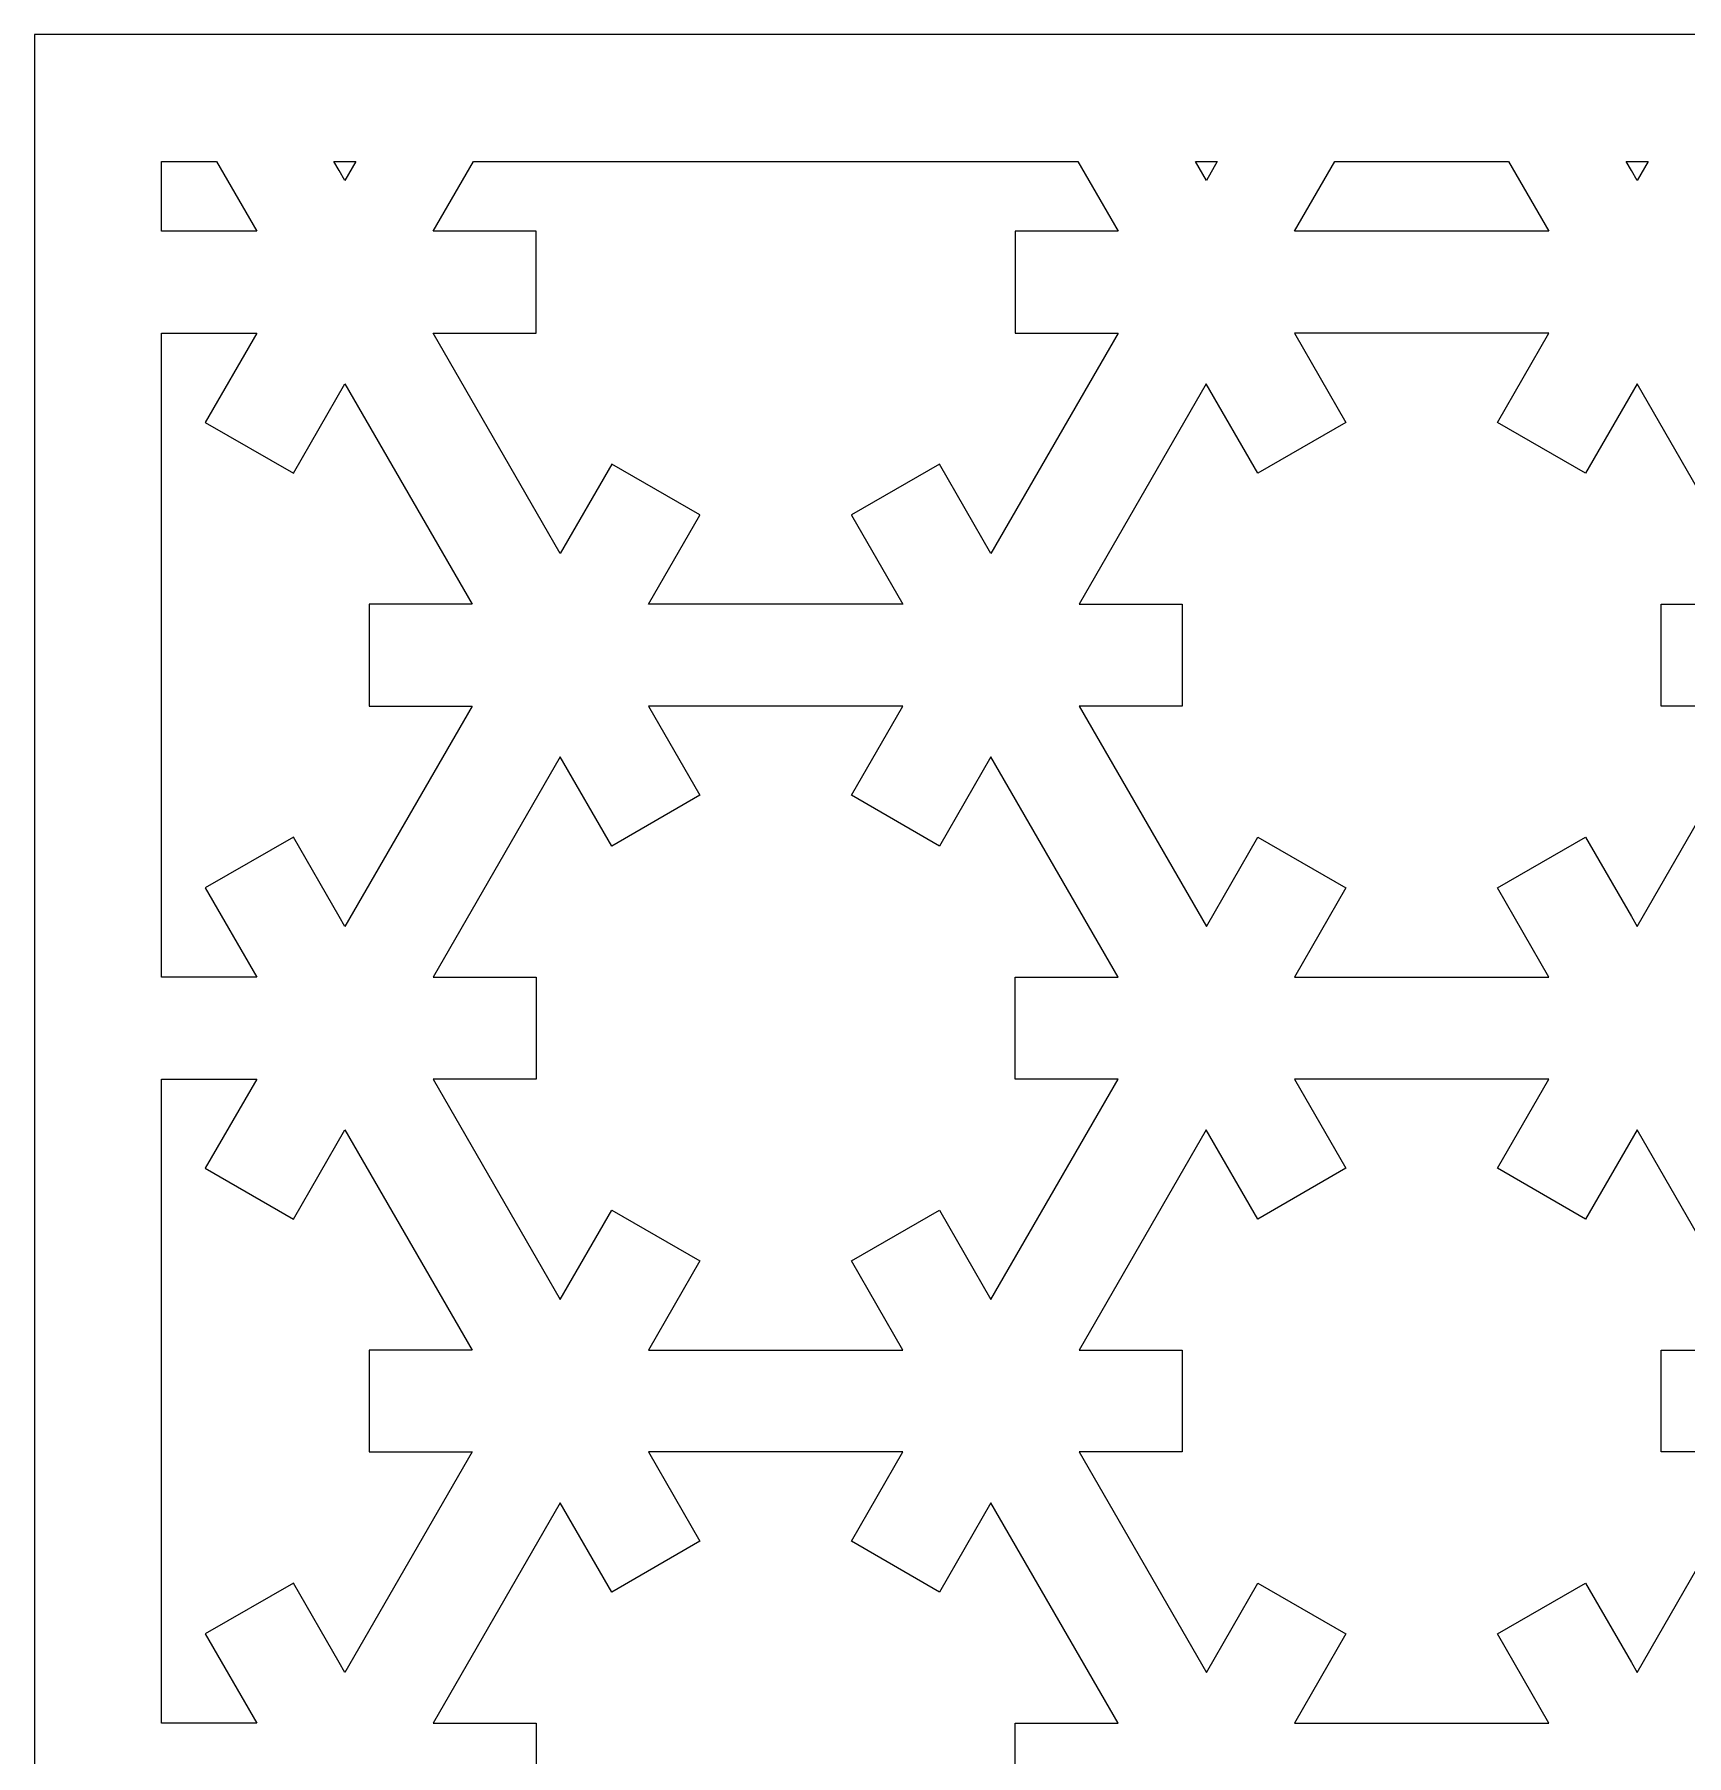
# Model space of a CAD drawing. Header units: centimetres. Extents: x -9.7 to -1.9, y -2.3 to 9.5.
# Drawn here: x -9.726 to -6.528, y 6.168 to 9.5 of the extents above; entities that cross this region are included whole.
import ezdxf

# ---------------------------------------------------------------- set-up
doc = ezdxf.new("R2010")
doc.units = ezdxf.units.CM
doc.header["$MEASUREMENT"] = 0
doc.layers.add('layer 1', color=7, linetype='Continuous')

msp = doc.modelspace()

# ---------------------------------------------------------------- linework, layer by layer
at = {"layer": 'layer 1', "color": 250, "lineweight": 9}
for points, knots in [([(-9.72626, -2.30372), (-9.72626, -2.30372), (-9.72626, 9.5), (-9.72626, 9.5), (-9.72626, 9.5), (-9.72626, 9.5), (-1.8571, 9.5), (-1.8571, 9.5), (-1.8571, 9.5), (-1.8571, 9.5), (-1.8571, -2.30372), (-1.8571, -2.30372), (-1.8571, -2.30372), (-1.8571, -2.30372), (-9.72626, -2.30372), (-9.72626, -2.30372)], [0, 0, 0, 0, 0.2, 0.2, 0.2, 0.2, 0.4, 0.4, 0.4, 0.4, 0.6, 0.6, 0.6, 0.6, 1, 1, 1, 1]), ([(-9.48031, 9.11886), (-9.48031, 9.11886), (-9.48031, 9.11886), (-9.48031, 9.11886), (-9.48031, 9.11886), (-9.48031, 9.11886), (-9.29568, 9.11886), (-9.29568, 9.11886), (-9.29568, 9.11886), (-9.29568, 9.11886), (-9.37379, 9.25409), (-9.37379, 9.25409), (-9.37379, 9.25409), (-9.37379, 9.25409), (-9.48031, 9.25409), (-9.48031, 9.25409), (-9.48031, 9.25409), (-9.48031, 9.25409), (-9.48031, 9.11886), (-9.48031, 9.11886)], [0, 0, 0, 0, 0.1666667, 0.1666667, 0.1666667, 0.1666667, 0.3333333, 0.3333333, 0.3333333, 0.3333333, 0.5, 0.5, 0.5, 0.5, 0.6666667, 0.6666667, 0.6666667, 0.6666667, 1, 1, 1, 1]), ([(-9.14639, 9.25409), (-9.14639, 9.25409), (-9.14639, 9.25409), (-9.14639, 9.25409), (-9.14639, 9.25409), (-9.14639, 9.25409), (-9.13624, 9.23644), (-9.13624, 9.23644), (-9.13624, 9.23644), (-9.13624, 9.23644), (-9.1252, 9.21731), (-9.1252, 9.21731), (-9.1252, 9.21731), (-9.1252, 9.21731), (-9.10398, 9.25409), (-9.10398, 9.25409), (-9.10398, 9.25409), (-9.10398, 9.25409), (-9.14639, 9.25409), (-9.14639, 9.25409)], [0, 0, 0, 0, 0.1666667, 0.1666667, 0.1666667, 0.1666667, 0.3333333, 0.3333333, 0.3333333, 0.3333333, 0.5, 0.5, 0.5, 0.5, 0.6666667, 0.6666667, 0.6666667, 0.6666667, 1, 1, 1, 1]), ([(-8.87658, 9.25409), (-8.87658, 9.25409), (-8.87658, 9.25409), (-8.87658, 9.25409), (-8.87658, 9.25409), (-8.87658, 9.25409), (-8.95464, 9.11886), (-8.95464, 9.11886), (-8.95464, 9.11886), (-8.95464, 9.11886), (-8.75507, 9.11886), (-8.75507, 9.11886), (-8.75507, 9.11886), (-8.75507, 9.11886), (-8.75507, 9.11883), (-8.75507, 9.11883), (-8.75507, 9.11883), (-8.75507, 9.11883), (-8.75507, 8.92196), (-8.75507, 8.92196), (-8.75507, 8.92196), (-8.75507, 8.92196), (-8.75507, 8.92193), (-8.75507, 8.92193), (-8.75507, 8.92193), (-8.75507, 8.92193), (-8.95464, 8.92193), (-8.95464, 8.92193), (-8.95464, 8.92193), (-8.95464, 8.92193), (-8.74266, 8.55472), (-8.74266, 8.55472), (-8.74266, 8.55472), (-8.74266, 8.55472), (-8.70835, 8.49531), (-8.70835, 8.49531), (-8.70835, 8.49531), (-8.70835, 8.49531), (-8.60855, 8.66819), (-8.60855, 8.66819), (-8.60855, 8.66819), (-8.60855, 8.66819), (-8.43802, 8.56975), (-8.43802, 8.56975), (-8.43802, 8.56975), (-8.43802, 8.56975), (-8.43802, 8.56971), (-8.43802, 8.56971), (-8.43802, 8.56971), (-8.43802, 8.56971), (-8.53779, 8.39688), (-8.53779, 8.39688), (-8.53779, 8.39688), (-8.53779, 8.39688), (-8.04519, 8.39688), (-8.04519, 8.39688), (-8.04519, 8.39688), (-8.04519, 8.39688), (-8.14492, 8.56971), (-8.14492, 8.56971), (-8.14492, 8.56971), (-8.14492, 8.56971), (-8.14492, 8.56972), (-8.14492, 8.56972), (-8.14492, 8.56972), (-8.14492, 8.56972), (-8.14492, 8.56975), (-8.14492, 8.56975), (-8.14492, 8.56975), (-8.14492, 8.56975), (-7.97443, 8.6682), (-7.97443, 8.6682), (-7.97443, 8.6682), (-7.97443, 8.6682), (-7.87461, 8.49531), (-7.87461, 8.49531), (-7.87461, 8.49531), (-7.87461, 8.49531), (-7.62832, 8.92193), (-7.62832, 8.92193), (-7.62832, 8.92193), (-7.62832, 8.92193), (-7.8279, 8.92193), (-7.8279, 8.92193), (-7.8279, 8.92193), (-7.8279, 8.92193), (-7.8279, 8.92196), (-7.8279, 8.92196), (-7.8279, 8.92196), (-7.8279, 8.92196), (-7.8279, 9.11883), (-7.8279, 9.11883), (-7.8279, 9.11883), (-7.8279, 9.11883), (-7.8279, 9.11886), (-7.8279, 9.11886), (-7.8279, 9.11886), (-7.8279, 9.11886), (-7.62832, 9.11886), (-7.62832, 9.11886), (-7.62832, 9.11886), (-7.62832, 9.11886), (-7.70638, 9.25409), (-7.70638, 9.25409), (-7.70638, 9.25409), (-7.70638, 9.25409), (-8.87658, 9.25409), (-8.87658, 9.25409)], [0, 0, 0, 0, 0.0357143, 0.0357143, 0.0357143, 0.0357143, 0.0714286, 0.0714286, 0.0714286, 0.0714286, 0.1071429, 0.1071429, 0.1071429, 0.1071429, 0.1428571, 0.1428571, 0.1428571, 0.1428571, 0.1785714, 0.1785714, 0.1785714, 0.1785714, 0.2142857, 0.2142857, 0.2142857, 0.2142857, 0.25, 0.25, 0.25, 0.25, 0.2857143, 0.2857143, 0.2857143, 0.2857143, 0.3214286, 0.3214286, 0.3214286, 0.3214286, 0.3571429, 0.3571429, 0.3571429, 0.3571429, 0.3928571, 0.3928571, 0.3928571, 0.3928571, 0.4285714, 0.4285714, 0.4285714, 0.4285714, 0.4642857, 0.4642857, 0.4642857, 0.4642857, 0.5, 0.5, 0.5, 0.5, 0.5357143, 0.5357143, 0.5357143, 0.5357143, 0.5714286, 0.5714286, 0.5714286, 0.5714286, 0.6071429, 0.6071429, 0.6071429, 0.6071429, 0.6428571, 0.6428571, 0.6428571, 0.6428571, 0.6785714, 0.6785714, 0.6785714, 0.6785714, 0.7142857, 0.7142857, 0.7142857, 0.7142857, 0.75, 0.75, 0.75, 0.75, 0.7857143, 0.7857143, 0.7857143, 0.7857143, 0.8214286, 0.8214286, 0.8214286, 0.8214286, 0.8571429, 0.8571429, 0.8571429, 0.8571429, 0.8928571, 0.8928571, 0.8928571, 0.8928571, 0.9285714, 0.9285714, 0.9285714, 0.9285714, 1, 1, 1, 1]), ([(-7.47898, 9.25409), (-7.47898, 9.25409), (-7.47898, 9.25409), (-7.47898, 9.25409), (-7.47898, 9.25409), (-7.47898, 9.25409), (-7.45776, 9.21732), (-7.45776, 9.21732), (-7.45776, 9.21732), (-7.45776, 9.21732), (-7.43654, 9.25409), (-7.43654, 9.25409), (-7.43654, 9.25409), (-7.43654, 9.25409), (-7.47898, 9.25409), (-7.47898, 9.25409)], [0, 0, 0, 0, 0.2, 0.2, 0.2, 0.2, 0.4, 0.4, 0.4, 0.4, 0.6, 0.6, 0.6, 0.6, 1, 1, 1, 1]), ([(-7.20916, 9.25409), (-7.20916, 9.25409), (-7.20916, 9.25409), (-7.20916, 9.25409), (-7.20916, 9.25409), (-7.20916, 9.25409), (-7.28726, 9.11887), (-7.28726, 9.11887), (-7.28726, 9.11887), (-7.28726, 9.11887), (-6.79457, 9.11887), (-6.79457, 9.11887), (-6.79457, 9.11887), (-6.79457, 9.11887), (-6.87266, 9.25409), (-6.87266, 9.25409), (-6.87266, 9.25409), (-6.87266, 9.25409), (-7.20916, 9.25409), (-7.20916, 9.25409)], [0, 0, 0, 0, 0.1666667, 0.1666667, 0.1666667, 0.1666667, 0.3333333, 0.3333333, 0.3333333, 0.3333333, 0.5, 0.5, 0.5, 0.5, 0.6666667, 0.6666667, 0.6666667, 0.6666667, 1, 1, 1, 1]), ([(-6.64528, 9.25409), (-6.64528, 9.25409), (-6.64528, 9.25409), (-6.64528, 9.25409), (-6.64528, 9.25409), (-6.64528, 9.25409), (-6.63508, 9.23644), (-6.63508, 9.23644), (-6.63508, 9.23644), (-6.63508, 9.23644), (-6.62404, 9.21731), (-6.62404, 9.21731), (-6.62404, 9.21731), (-6.62404, 9.21731), (-6.60282, 9.25409), (-6.60282, 9.25409), (-6.60282, 9.25409), (-6.60282, 9.25409), (-6.64528, 9.25409), (-6.64528, 9.25409)], [0, 0, 0, 0, 0.1666667, 0.1666667, 0.1666667, 0.1666667, 0.3333333, 0.3333333, 0.3333333, 0.3333333, 0.5, 0.5, 0.5, 0.5, 0.6666667, 0.6666667, 0.6666667, 0.6666667, 1, 1, 1, 1]), ([(-9.48031, 7.67486), (-9.48031, 7.67486), (-9.48031, 7.67486), (-9.48031, 7.67486), (-9.48031, 7.67486), (-9.48031, 7.67486), (-9.29568, 7.67486), (-9.29568, 7.67486), (-9.29568, 7.67486), (-9.29568, 7.67486), (-9.39551, 7.84772), (-9.39551, 7.84772), (-9.39551, 7.84772), (-9.39551, 7.84772), (-9.225, 7.94617), (-9.225, 7.94617), (-9.225, 7.94617), (-9.225, 7.94617), (-9.13624, 7.79242), (-9.13624, 7.79242), (-9.13624, 7.79242), (-9.13624, 7.79242), (-9.1252, 7.77331), (-9.1252, 7.77331), (-9.1252, 7.77331), (-9.1252, 7.77331), (-8.87886, 8.19995), (-8.87886, 8.19995), (-8.87886, 8.19995), (-8.87886, 8.19995), (-9.07846, 8.19994), (-9.07846, 8.19994), (-9.07846, 8.19994), (-9.07846, 8.19994), (-9.07846, 8.19998), (-9.07846, 8.19998), (-9.07846, 8.19998), (-9.07846, 8.19998), (-9.07846, 8.39685), (-9.07846, 8.39685), (-9.07846, 8.39685), (-9.07846, 8.39685), (-9.07846, 8.39688), (-9.07846, 8.39688), (-9.07846, 8.39688), (-9.07846, 8.39688), (-8.87886, 8.39688), (-8.87886, 8.39688), (-8.87886, 8.39688), (-8.87886, 8.39688), (-9.12517, 8.82349), (-9.12517, 8.82349), (-9.12517, 8.82349), (-9.12517, 8.82349), (-9.225, 8.65062), (-9.225, 8.65062), (-9.225, 8.65062), (-9.225, 8.65062), (-9.39554, 8.74906), (-9.39554, 8.74906), (-9.39554, 8.74906), (-9.39554, 8.74906), (-9.39551, 8.74909), (-9.39551, 8.74909), (-9.39551, 8.74909), (-9.39551, 8.74909), (-9.39551, 8.7491), (-9.39551, 8.7491), (-9.39551, 8.7491), (-9.39551, 8.7491), (-9.29575, 8.92193), (-9.29575, 8.92193), (-9.29575, 8.92193), (-9.29575, 8.92193), (-9.48031, 8.92193), (-9.48031, 8.92193), (-9.48031, 8.92193), (-9.48031, 8.92193), (-9.48031, 7.67486), (-9.48031, 7.67486)], [0, 0, 0, 0, 0.047619, 0.047619, 0.047619, 0.047619, 0.0952381, 0.0952381, 0.0952381, 0.0952381, 0.1428571, 0.1428571, 0.1428571, 0.1428571, 0.1904762, 0.1904762, 0.1904762, 0.1904762, 0.2380952, 0.2380952, 0.2380952, 0.2380952, 0.2857143, 0.2857143, 0.2857143, 0.2857143, 0.3333333, 0.3333333, 0.3333333, 0.3333333, 0.3809524, 0.3809524, 0.3809524, 0.3809524, 0.4285714, 0.4285714, 0.4285714, 0.4285714, 0.4761905, 0.4761905, 0.4761905, 0.4761905, 0.5238095, 0.5238095, 0.5238095, 0.5238095, 0.5714286, 0.5714286, 0.5714286, 0.5714286, 0.6190476, 0.6190476, 0.6190476, 0.6190476, 0.6666667, 0.6666667, 0.6666667, 0.6666667, 0.7142857, 0.7142857, 0.7142857, 0.7142857, 0.7619048, 0.7619048, 0.7619048, 0.7619048, 0.8095238, 0.8095238, 0.8095238, 0.8095238, 0.8571429, 0.8571429, 0.8571429, 0.8571429, 0.9047619, 0.9047619, 0.9047619, 0.9047619, 1, 1, 1, 1]), ([(-7.28726, 7.67487), (-7.28726, 7.67487), (-7.28726, 7.67487), (-7.28726, 7.67487), (-7.28726, 7.67487), (-7.28726, 7.67487), (-7.18745, 7.84772), (-7.18745, 7.84772), (-7.18745, 7.84772), (-7.18745, 7.84772), (-7.35796, 7.94617), (-7.35796, 7.94617), (-7.35796, 7.94617), (-7.35796, 7.94617), (-7.35799, 7.94617), (-7.35799, 7.94617), (-7.35799, 7.94617), (-7.35799, 7.94617), (-7.45776, 7.77331), (-7.45776, 7.77331), (-7.45776, 7.77331), (-7.45776, 7.77331), (-7.70408, 8.19995), (-7.70408, 8.19995), (-7.70408, 8.19995), (-7.70408, 8.19995), (-7.5045, 8.19995), (-7.5045, 8.19995), (-7.5045, 8.19995), (-7.5045, 8.19995), (-7.5045, 8.19999), (-7.5045, 8.19999), (-7.5045, 8.19999), (-7.5045, 8.19999), (-7.5045, 8.39685), (-7.5045, 8.39685), (-7.5045, 8.39685), (-7.5045, 8.39685), (-7.5045, 8.39688), (-7.5045, 8.39688), (-7.5045, 8.39688), (-7.5045, 8.39688), (-7.70408, 8.39688), (-7.70408, 8.39688), (-7.70408, 8.39688), (-7.70408, 8.39688), (-7.45778, 8.82349), (-7.45778, 8.82349), (-7.45778, 8.82349), (-7.45778, 8.82349), (-7.35799, 8.65062), (-7.35799, 8.65062), (-7.35799, 8.65062), (-7.35799, 8.65062), (-7.18745, 8.74906), (-7.18745, 8.74906), (-7.18745, 8.74906), (-7.18745, 8.74906), (-7.18745, 8.74909), (-7.18745, 8.74909), (-7.18745, 8.74909), (-7.18745, 8.74909), (-7.18745, 8.7491), (-7.18745, 8.7491), (-7.18745, 8.7491), (-7.18745, 8.7491), (-7.2872, 8.92193), (-7.2872, 8.92193), (-7.2872, 8.92193), (-7.2872, 8.92193), (-6.79457, 8.92193), (-6.79457, 8.92193), (-6.79457, 8.92193), (-6.79457, 8.92193), (-6.89438, 8.7491), (-6.89438, 8.7491), (-6.89438, 8.7491), (-6.89438, 8.7491), (-6.89438, 8.74906), (-6.89438, 8.74906), (-6.89438, 8.74906), (-6.89438, 8.74906), (-6.72384, 8.65062), (-6.72384, 8.65062), (-6.72384, 8.65062), (-6.72384, 8.65062), (-6.62404, 8.82349), (-6.62404, 8.82349), (-6.62404, 8.82349), (-6.62404, 8.82349), (-6.37775, 8.39688), (-6.37775, 8.39688), (-6.37775, 8.39688), (-6.37775, 8.39688), (-6.5773, 8.39688), (-6.5773, 8.39688), (-6.5773, 8.39688), (-6.5773, 8.39688), (-6.5773, 8.39685), (-6.5773, 8.39685), (-6.5773, 8.39685), (-6.5773, 8.39685), (-6.5773, 8.19999), (-6.5773, 8.19999), (-6.5773, 8.19999), (-6.5773, 8.19999), (-6.5773, 8.19995), (-6.5773, 8.19995), (-6.5773, 8.19995), (-6.5773, 8.19995), (-6.37775, 8.19995), (-6.37775, 8.19995), (-6.37775, 8.19995), (-6.37775, 8.19995), (-6.62404, 7.77331), (-6.62404, 7.77331), (-6.62404, 7.77331), (-6.62404, 7.77331), (-6.63508, 7.79242), (-6.63508, 7.79242), (-6.63508, 7.79242), (-6.63508, 7.79242), (-6.72384, 7.94617), (-6.72384, 7.94617), (-6.72384, 7.94617), (-6.72384, 7.94617), (-6.89438, 7.84772), (-6.89438, 7.84772), (-6.89438, 7.84772), (-6.89438, 7.84772), (-6.79457, 7.67487), (-6.79457, 7.67487), (-6.79457, 7.67487), (-6.79457, 7.67487), (-7.28726, 7.67487), (-7.28726, 7.67487)], [0, 0, 0, 0, 0.0285714, 0.0285714, 0.0285714, 0.0285714, 0.0571429, 0.0571429, 0.0571429, 0.0571429, 0.0857143, 0.0857143, 0.0857143, 0.0857143, 0.1142857, 0.1142857, 0.1142857, 0.1142857, 0.1428571, 0.1428571, 0.1428571, 0.1428571, 0.1714286, 0.1714286, 0.1714286, 0.1714286, 0.2, 0.2, 0.2, 0.2, 0.2285714, 0.2285714, 0.2285714, 0.2285714, 0.2571429, 0.2571429, 0.2571429, 0.2571429, 0.2857143, 0.2857143, 0.2857143, 0.2857143, 0.3142857, 0.3142857, 0.3142857, 0.3142857, 0.3428571, 0.3428571, 0.3428571, 0.3428571, 0.3714286, 0.3714286, 0.3714286, 0.3714286, 0.4, 0.4, 0.4, 0.4, 0.4285714, 0.4285714, 0.4285714, 0.4285714, 0.4571429, 0.4571429, 0.4571429, 0.4571429, 0.4857143, 0.4857143, 0.4857143, 0.4857143, 0.5142857, 0.5142857, 0.5142857, 0.5142857, 0.5428571, 0.5428571, 0.5428571, 0.5428571, 0.5714286, 0.5714286, 0.5714286, 0.5714286, 0.6, 0.6, 0.6, 0.6, 0.6285714, 0.6285714, 0.6285714, 0.6285714, 0.6571429, 0.6571429, 0.6571429, 0.6571429, 0.6857143, 0.6857143, 0.6857143, 0.6857143, 0.7142857, 0.7142857, 0.7142857, 0.7142857, 0.7428571, 0.7428571, 0.7428571, 0.7428571, 0.7714286, 0.7714286, 0.7714286, 0.7714286, 0.8, 0.8, 0.8, 0.8, 0.8285714, 0.8285714, 0.8285714, 0.8285714, 0.8571429, 0.8571429, 0.8571429, 0.8571429, 0.8857143, 0.8857143, 0.8857143, 0.8857143, 0.9142857, 0.9142857, 0.9142857, 0.9142857, 0.9428571, 0.9428571, 0.9428571, 0.9428571, 1, 1, 1, 1]), ([(-8.14492, 8.02709), (-8.14492, 8.02709), (-8.14492, 8.02709), (-8.14492, 8.02709), (-8.14492, 8.02709), (-8.14492, 8.02709), (-7.97443, 7.92863), (-7.97443, 7.92863), (-7.97443, 7.92863), (-7.97443, 7.92863), (-7.9744, 7.92863), (-7.9744, 7.92863), (-7.9744, 7.92863), (-7.9744, 7.92863), (-7.87461, 8.1015), (-7.87461, 8.1015), (-7.87461, 8.1015), (-7.87461, 8.1015), (-7.62832, 7.67486), (-7.62832, 7.67486), (-7.62832, 7.67486), (-7.62832, 7.67486), (-7.8279, 7.67486), (-7.8279, 7.67486), (-7.8279, 7.67486), (-7.8279, 7.67486), (-7.8279, 7.67481), (-7.8279, 7.67481), (-7.8279, 7.67481), (-7.8279, 7.67481), (-7.8279, 7.47797), (-7.8279, 7.47797), (-7.8279, 7.47797), (-7.8279, 7.47797), (-7.8279, 7.47792), (-7.8279, 7.47792), (-7.8279, 7.47792), (-7.8279, 7.47792), (-7.62832, 7.47792), (-7.62832, 7.47792), (-7.62832, 7.47792), (-7.62832, 7.47792), (-7.87461, 7.05131), (-7.87461, 7.05131), (-7.87461, 7.05131), (-7.87461, 7.05131), (-7.97443, 7.22419), (-7.97443, 7.22419), (-7.97443, 7.22419), (-7.97443, 7.22419), (-8.14492, 7.12573), (-8.14492, 7.12573), (-8.14492, 7.12573), (-8.14492, 7.12573), (-8.14492, 7.12572), (-8.14492, 7.12572), (-8.14492, 7.12572), (-8.14492, 7.12572), (-8.14492, 7.12569), (-8.14492, 7.12569), (-8.14492, 7.12569), (-8.14492, 7.12569), (-8.04519, 6.95289), (-8.04519, 6.95289), (-8.04519, 6.95289), (-8.04519, 6.95289), (-8.53779, 6.95289), (-8.53779, 6.95289), (-8.53779, 6.95289), (-8.53779, 6.95289), (-8.43802, 7.12569), (-8.43802, 7.12569), (-8.43802, 7.12569), (-8.43802, 7.12569), (-8.43802, 7.12571), (-8.43802, 7.12571), (-8.43802, 7.12571), (-8.43802, 7.12571), (-8.43802, 7.12573), (-8.43802, 7.12573), (-8.43802, 7.12573), (-8.43802, 7.12573), (-8.60855, 7.22419), (-8.60855, 7.22419), (-8.60855, 7.22419), (-8.60855, 7.22419), (-8.70835, 7.05131), (-8.70835, 7.05131), (-8.70835, 7.05131), (-8.70835, 7.05131), (-8.74266, 7.11072), (-8.74266, 7.11072), (-8.74266, 7.11072), (-8.74266, 7.11072), (-8.95464, 7.47792), (-8.95464, 7.47792), (-8.95464, 7.47792), (-8.95464, 7.47792), (-8.75507, 7.47792), (-8.75507, 7.47792), (-8.75507, 7.47792), (-8.75507, 7.47792), (-8.75507, 7.47797), (-8.75507, 7.47797), (-8.75507, 7.47797), (-8.75507, 7.47797), (-8.75507, 7.67481), (-8.75507, 7.67481), (-8.75507, 7.67481), (-8.75507, 7.67481), (-8.75507, 7.67486), (-8.75507, 7.67486), (-8.75507, 7.67486), (-8.75507, 7.67486), (-8.95464, 7.67486), (-8.95464, 7.67486), (-8.95464, 7.67486), (-8.95464, 7.67486), (-8.70835, 8.1015), (-8.70835, 8.1015), (-8.70835, 8.1015), (-8.70835, 8.1015), (-8.60855, 7.92863), (-8.60855, 7.92863), (-8.60855, 7.92863), (-8.60855, 7.92863), (-8.43802, 8.02709), (-8.43802, 8.02709), (-8.43802, 8.02709), (-8.43802, 8.02709), (-8.53782, 8.19994), (-8.53782, 8.19994), (-8.53782, 8.19994), (-8.53782, 8.19994), (-8.04514, 8.19995), (-8.04514, 8.19995), (-8.04514, 8.19995), (-8.04514, 8.19995), (-8.14492, 8.02709), (-8.14492, 8.02709)], [0, 0, 0, 0, 0.0277778, 0.0277778, 0.0277778, 0.0277778, 0.0555556, 0.0555556, 0.0555556, 0.0555556, 0.0833333, 0.0833333, 0.0833333, 0.0833333, 0.1111111, 0.1111111, 0.1111111, 0.1111111, 0.1388889, 0.1388889, 0.1388889, 0.1388889, 0.1666667, 0.1666667, 0.1666667, 0.1666667, 0.1944444, 0.1944444, 0.1944444, 0.1944444, 0.2222222, 0.2222222, 0.2222222, 0.2222222, 0.25, 0.25, 0.25, 0.25, 0.2777778, 0.2777778, 0.2777778, 0.2777778, 0.3055556, 0.3055556, 0.3055556, 0.3055556, 0.3333333, 0.3333333, 0.3333333, 0.3333333, 0.3611111, 0.3611111, 0.3611111, 0.3611111, 0.3888889, 0.3888889, 0.3888889, 0.3888889, 0.4166667, 0.4166667, 0.4166667, 0.4166667, 0.4444444, 0.4444444, 0.4444444, 0.4444444, 0.4722222, 0.4722222, 0.4722222, 0.4722222, 0.5, 0.5, 0.5, 0.5, 0.5277778, 0.5277778, 0.5277778, 0.5277778, 0.5555556, 0.5555556, 0.5555556, 0.5555556, 0.5833333, 0.5833333, 0.5833333, 0.5833333, 0.6111111, 0.6111111, 0.6111111, 0.6111111, 0.6388889, 0.6388889, 0.6388889, 0.6388889, 0.6666667, 0.6666667, 0.6666667, 0.6666667, 0.6944444, 0.6944444, 0.6944444, 0.6944444, 0.7222222, 0.7222222, 0.7222222, 0.7222222, 0.75, 0.75, 0.75, 0.75, 0.7777778, 0.7777778, 0.7777778, 0.7777778, 0.8055556, 0.8055556, 0.8055556, 0.8055556, 0.8333333, 0.8333333, 0.8333333, 0.8333333, 0.8611111, 0.8611111, 0.8611111, 0.8611111, 0.8888889, 0.8888889, 0.8888889, 0.8888889, 0.9166667, 0.9166667, 0.9166667, 0.9166667, 0.9444444, 0.9444444, 0.9444444, 0.9444444, 1, 1, 1, 1]), ([(-9.48031, 6.23085), (-9.48031, 6.23085), (-9.48031, 6.23085), (-9.48031, 6.23085), (-9.48031, 6.23085), (-9.48031, 6.23085), (-9.29568, 6.23085), (-9.29568, 6.23085), (-9.29568, 6.23085), (-9.29568, 6.23085), (-9.39551, 6.40372), (-9.39551, 6.40372), (-9.39551, 6.40372), (-9.39551, 6.40372), (-9.225, 6.50218), (-9.225, 6.50218), (-9.225, 6.50218), (-9.225, 6.50218), (-9.13624, 6.34842), (-9.13624, 6.34842), (-9.13624, 6.34842), (-9.13624, 6.34842), (-9.1252, 6.32931), (-9.1252, 6.32931), (-9.1252, 6.32931), (-9.1252, 6.32931), (-8.87886, 6.75594), (-8.87886, 6.75594), (-8.87886, 6.75594), (-8.87886, 6.75594), (-9.07846, 6.75594), (-9.07846, 6.75594), (-9.07846, 6.75594), (-9.07846, 6.75594), (-9.07846, 6.75598), (-9.07846, 6.75598), (-9.07846, 6.75598), (-9.07846, 6.75598), (-9.07846, 6.95283), (-9.07846, 6.95283), (-9.07846, 6.95283), (-9.07846, 6.95283), (-9.07846, 6.95289), (-9.07846, 6.95289), (-9.07846, 6.95289), (-9.07846, 6.95289), (-8.87886, 6.95289), (-8.87886, 6.95289), (-8.87886, 6.95289), (-8.87886, 6.95289), (-9.12517, 7.3795), (-9.12517, 7.3795), (-9.12517, 7.3795), (-9.12517, 7.3795), (-9.225, 7.20661), (-9.225, 7.20661), (-9.225, 7.20661), (-9.225, 7.20661), (-9.39554, 7.30506), (-9.39554, 7.30506), (-9.39554, 7.30506), (-9.39554, 7.30506), (-9.39551, 7.30509), (-9.39551, 7.30509), (-9.39551, 7.30509), (-9.39551, 7.30509), (-9.39551, 7.3051), (-9.39551, 7.3051), (-9.39551, 7.3051), (-9.39551, 7.3051), (-9.29575, 7.47792), (-9.29575, 7.47792), (-9.29575, 7.47792), (-9.29575, 7.47792), (-9.48031, 7.47792), (-9.48031, 7.47792), (-9.48031, 7.47792), (-9.48031, 7.47792), (-9.48031, 6.23085), (-9.48031, 6.23085)], [0, 0, 0, 0, 0.047619, 0.047619, 0.047619, 0.047619, 0.0952381, 0.0952381, 0.0952381, 0.0952381, 0.1428571, 0.1428571, 0.1428571, 0.1428571, 0.1904762, 0.1904762, 0.1904762, 0.1904762, 0.2380952, 0.2380952, 0.2380952, 0.2380952, 0.2857143, 0.2857143, 0.2857143, 0.2857143, 0.3333333, 0.3333333, 0.3333333, 0.3333333, 0.3809524, 0.3809524, 0.3809524, 0.3809524, 0.4285714, 0.4285714, 0.4285714, 0.4285714, 0.4761905, 0.4761905, 0.4761905, 0.4761905, 0.5238095, 0.5238095, 0.5238095, 0.5238095, 0.5714286, 0.5714286, 0.5714286, 0.5714286, 0.6190476, 0.6190476, 0.6190476, 0.6190476, 0.6666667, 0.6666667, 0.6666667, 0.6666667, 0.7142857, 0.7142857, 0.7142857, 0.7142857, 0.7619048, 0.7619048, 0.7619048, 0.7619048, 0.8095238, 0.8095238, 0.8095238, 0.8095238, 0.8571429, 0.8571429, 0.8571429, 0.8571429, 0.9047619, 0.9047619, 0.9047619, 0.9047619, 1, 1, 1, 1]), ([(-7.28726, 6.23085), (-7.28726, 6.23085), (-7.28726, 6.23085), (-7.28726, 6.23085), (-7.28726, 6.23085), (-7.28726, 6.23085), (-7.18745, 6.40372), (-7.18745, 6.40372), (-7.18745, 6.40372), (-7.18745, 6.40372), (-7.35796, 6.50216), (-7.35796, 6.50216), (-7.35796, 6.50216), (-7.35796, 6.50216), (-7.35799, 6.50218), (-7.35799, 6.50218), (-7.35799, 6.50218), (-7.35799, 6.50218), (-7.45776, 6.32931), (-7.45776, 6.32931), (-7.45776, 6.32931), (-7.45776, 6.32931), (-7.70408, 6.75594), (-7.70408, 6.75594), (-7.70408, 6.75594), (-7.70408, 6.75594), (-7.5045, 6.75594), (-7.5045, 6.75594), (-7.5045, 6.75594), (-7.5045, 6.75594), (-7.5045, 6.75598), (-7.5045, 6.75598), (-7.5045, 6.75598), (-7.5045, 6.75598), (-7.5045, 6.95283), (-7.5045, 6.95283), (-7.5045, 6.95283), (-7.5045, 6.95283), (-7.5045, 6.95289), (-7.5045, 6.95289), (-7.5045, 6.95289), (-7.5045, 6.95289), (-7.70408, 6.95289), (-7.70408, 6.95289), (-7.70408, 6.95289), (-7.70408, 6.95289), (-7.45778, 7.3795), (-7.45778, 7.3795), (-7.45778, 7.3795), (-7.45778, 7.3795), (-7.35799, 7.20661), (-7.35799, 7.20661), (-7.35799, 7.20661), (-7.35799, 7.20661), (-7.18745, 7.30506), (-7.18745, 7.30506), (-7.18745, 7.30506), (-7.18745, 7.30506), (-7.18745, 7.30509), (-7.18745, 7.30509), (-7.18745, 7.30509), (-7.18745, 7.30509), (-7.18745, 7.3051), (-7.18745, 7.3051), (-7.18745, 7.3051), (-7.18745, 7.3051), (-7.2872, 7.47792), (-7.2872, 7.47792), (-7.2872, 7.47792), (-7.2872, 7.47792), (-6.79457, 7.47792), (-6.79457, 7.47792), (-6.79457, 7.47792), (-6.79457, 7.47792), (-6.89438, 7.3051), (-6.89438, 7.3051), (-6.89438, 7.3051), (-6.89438, 7.3051), (-6.89438, 7.30509), (-6.89438, 7.30509), (-6.89438, 7.30509), (-6.89438, 7.30509), (-6.89438, 7.30506), (-6.89438, 7.30506), (-6.89438, 7.30506), (-6.89438, 7.30506), (-6.72384, 7.20661), (-6.72384, 7.20661), (-6.72384, 7.20661), (-6.72384, 7.20661), (-6.62404, 7.3795), (-6.62404, 7.3795), (-6.62404, 7.3795), (-6.62404, 7.3795), (-6.37775, 6.95289), (-6.37775, 6.95289), (-6.37775, 6.95289), (-6.37775, 6.95289), (-6.5773, 6.95289), (-6.5773, 6.95289), (-6.5773, 6.95289), (-6.5773, 6.95289), (-6.5773, 6.95283), (-6.5773, 6.95283), (-6.5773, 6.95283), (-6.5773, 6.95283), (-6.5773, 6.75598), (-6.5773, 6.75598), (-6.5773, 6.75598), (-6.5773, 6.75598), (-6.5773, 6.75594), (-6.5773, 6.75594), (-6.5773, 6.75594), (-6.5773, 6.75594), (-6.37775, 6.75594), (-6.37775, 6.75594), (-6.37775, 6.75594), (-6.37775, 6.75594), (-6.62404, 6.32931), (-6.62404, 6.32931), (-6.62404, 6.32931), (-6.62404, 6.32931), (-6.63508, 6.34842), (-6.63508, 6.34842), (-6.63508, 6.34842), (-6.63508, 6.34842), (-6.72384, 6.50218), (-6.72384, 6.50218), (-6.72384, 6.50218), (-6.72384, 6.50218), (-6.89438, 6.40372), (-6.89438, 6.40372), (-6.89438, 6.40372), (-6.89438, 6.40372), (-6.79457, 6.23085), (-6.79457, 6.23085), (-6.79457, 6.23085), (-6.79457, 6.23085), (-7.28726, 6.23085), (-7.28726, 6.23085)], [0, 0, 0, 0, 0.0277778, 0.0277778, 0.0277778, 0.0277778, 0.0555556, 0.0555556, 0.0555556, 0.0555556, 0.0833333, 0.0833333, 0.0833333, 0.0833333, 0.1111111, 0.1111111, 0.1111111, 0.1111111, 0.1388889, 0.1388889, 0.1388889, 0.1388889, 0.1666667, 0.1666667, 0.1666667, 0.1666667, 0.1944444, 0.1944444, 0.1944444, 0.1944444, 0.2222222, 0.2222222, 0.2222222, 0.2222222, 0.25, 0.25, 0.25, 0.25, 0.2777778, 0.2777778, 0.2777778, 0.2777778, 0.3055556, 0.3055556, 0.3055556, 0.3055556, 0.3333333, 0.3333333, 0.3333333, 0.3333333, 0.3611111, 0.3611111, 0.3611111, 0.3611111, 0.3888889, 0.3888889, 0.3888889, 0.3888889, 0.4166667, 0.4166667, 0.4166667, 0.4166667, 0.4444444, 0.4444444, 0.4444444, 0.4444444, 0.4722222, 0.4722222, 0.4722222, 0.4722222, 0.5, 0.5, 0.5, 0.5, 0.5277778, 0.5277778, 0.5277778, 0.5277778, 0.5555556, 0.5555556, 0.5555556, 0.5555556, 0.5833333, 0.5833333, 0.5833333, 0.5833333, 0.6111111, 0.6111111, 0.6111111, 0.6111111, 0.6388889, 0.6388889, 0.6388889, 0.6388889, 0.6666667, 0.6666667, 0.6666667, 0.6666667, 0.6944444, 0.6944444, 0.6944444, 0.6944444, 0.7222222, 0.7222222, 0.7222222, 0.7222222, 0.75, 0.75, 0.75, 0.75, 0.7777778, 0.7777778, 0.7777778, 0.7777778, 0.8055556, 0.8055556, 0.8055556, 0.8055556, 0.8333333, 0.8333333, 0.8333333, 0.8333333, 0.8611111, 0.8611111, 0.8611111, 0.8611111, 0.8888889, 0.8888889, 0.8888889, 0.8888889, 0.9166667, 0.9166667, 0.9166667, 0.9166667, 0.9444444, 0.9444444, 0.9444444, 0.9444444, 1, 1, 1, 1]), ([(-8.14492, 6.58307), (-8.14492, 6.58307), (-8.14492, 6.58307), (-8.14492, 6.58307), (-8.14492, 6.58307), (-8.14492, 6.58307), (-7.97443, 6.48463), (-7.97443, 6.48463), (-7.97443, 6.48463), (-7.97443, 6.48463), (-7.9744, 6.48463), (-7.9744, 6.48463), (-7.9744, 6.48463), (-7.9744, 6.48463), (-7.87461, 6.65748), (-7.87461, 6.65748), (-7.87461, 6.65748), (-7.87461, 6.65748), (-7.62832, 6.23085), (-7.62832, 6.23085), (-7.62832, 6.23085), (-7.62832, 6.23085), (-7.8279, 6.23085), (-7.8279, 6.23085), (-7.8279, 6.23085), (-7.8279, 6.23085), (-7.8279, 6.23082), (-7.8279, 6.23082), (-7.8279, 6.23082), (-7.8279, 6.23082), (-7.8279, 6.03396), (-7.8279, 6.03396), (-7.8279, 6.03396), (-7.8279, 6.03396), (-7.8279, 6.03393), (-7.8279, 6.03393), (-7.8279, 6.03393), (-7.8279, 6.03393), (-7.62832, 6.03393), (-7.62832, 6.03393), (-7.62832, 6.03393), (-7.62832, 6.03393), (-7.87461, 5.6073), (-7.87461, 5.6073), (-7.87461, 5.6073), (-7.87461, 5.6073), (-7.97443, 5.78019), (-7.97443, 5.78019), (-7.97443, 5.78019), (-7.97443, 5.78019), (-8.14492, 5.68173), (-8.14492, 5.68173), (-8.14492, 5.68173), (-8.14492, 5.68173), (-8.14492, 5.6817), (-8.14492, 5.6817), (-8.14492, 5.6817), (-8.14492, 5.6817), (-8.14492, 5.68169), (-8.14492, 5.68169), (-8.14492, 5.68169), (-8.14492, 5.68169), (-8.04519, 5.50888), (-8.04519, 5.50888), (-8.04519, 5.50888), (-8.04519, 5.50888), (-8.53779, 5.50887), (-8.53779, 5.50887), (-8.53779, 5.50887), (-8.53779, 5.50887), (-8.43802, 5.68169), (-8.43802, 5.68169), (-8.43802, 5.68169), (-8.43802, 5.68169), (-8.43802, 5.6817), (-8.43802, 5.6817), (-8.43802, 5.6817), (-8.43802, 5.6817), (-8.43802, 5.68173), (-8.43802, 5.68173), (-8.43802, 5.68173), (-8.43802, 5.68173), (-8.60855, 5.78019), (-8.60855, 5.78019), (-8.60855, 5.78019), (-8.60855, 5.78019), (-8.70835, 5.6073), (-8.70835, 5.6073), (-8.70835, 5.6073), (-8.70835, 5.6073), (-8.74266, 5.66672), (-8.74266, 5.66672), (-8.74266, 5.66672), (-8.74266, 5.66672), (-8.95464, 6.03393), (-8.95464, 6.03393), (-8.95464, 6.03393), (-8.95464, 6.03393), (-8.75507, 6.03393), (-8.75507, 6.03393), (-8.75507, 6.03393), (-8.75507, 6.03393), (-8.75507, 6.03396), (-8.75507, 6.03396), (-8.75507, 6.03396), (-8.75507, 6.03396), (-8.75507, 6.23082), (-8.75507, 6.23082), (-8.75507, 6.23082), (-8.75507, 6.23082), (-8.75507, 6.23085), (-8.75507, 6.23085), (-8.75507, 6.23085), (-8.75507, 6.23085), (-8.95464, 6.23085), (-8.95464, 6.23085), (-8.95464, 6.23085), (-8.95464, 6.23085), (-8.70835, 6.6575), (-8.70835, 6.6575), (-8.70835, 6.6575), (-8.70835, 6.6575), (-8.60855, 6.48463), (-8.60855, 6.48463), (-8.60855, 6.48463), (-8.60855, 6.48463), (-8.43802, 6.58307), (-8.43802, 6.58307), (-8.43802, 6.58307), (-8.43802, 6.58307), (-8.53782, 6.75594), (-8.53782, 6.75594), (-8.53782, 6.75594), (-8.53782, 6.75594), (-8.04514, 6.75594), (-8.04514, 6.75594), (-8.04514, 6.75594), (-8.04514, 6.75594), (-8.14492, 6.58307), (-8.14492, 6.58307)], [0, 0, 0, 0, 0.0277778, 0.0277778, 0.0277778, 0.0277778, 0.0555556, 0.0555556, 0.0555556, 0.0555556, 0.0833333, 0.0833333, 0.0833333, 0.0833333, 0.1111111, 0.1111111, 0.1111111, 0.1111111, 0.1388889, 0.1388889, 0.1388889, 0.1388889, 0.1666667, 0.1666667, 0.1666667, 0.1666667, 0.1944444, 0.1944444, 0.1944444, 0.1944444, 0.2222222, 0.2222222, 0.2222222, 0.2222222, 0.25, 0.25, 0.25, 0.25, 0.2777778, 0.2777778, 0.2777778, 0.2777778, 0.3055556, 0.3055556, 0.3055556, 0.3055556, 0.3333333, 0.3333333, 0.3333333, 0.3333333, 0.3611111, 0.3611111, 0.3611111, 0.3611111, 0.3888889, 0.3888889, 0.3888889, 0.3888889, 0.4166667, 0.4166667, 0.4166667, 0.4166667, 0.4444444, 0.4444444, 0.4444444, 0.4444444, 0.4722222, 0.4722222, 0.4722222, 0.4722222, 0.5, 0.5, 0.5, 0.5, 0.5277778, 0.5277778, 0.5277778, 0.5277778, 0.5555556, 0.5555556, 0.5555556, 0.5555556, 0.5833333, 0.5833333, 0.5833333, 0.5833333, 0.6111111, 0.6111111, 0.6111111, 0.6111111, 0.6388889, 0.6388889, 0.6388889, 0.6388889, 0.6666667, 0.6666667, 0.6666667, 0.6666667, 0.6944444, 0.6944444, 0.6944444, 0.6944444, 0.7222222, 0.7222222, 0.7222222, 0.7222222, 0.75, 0.75, 0.75, 0.75, 0.7777778, 0.7777778, 0.7777778, 0.7777778, 0.8055556, 0.8055556, 0.8055556, 0.8055556, 0.8333333, 0.8333333, 0.8333333, 0.8333333, 0.8611111, 0.8611111, 0.8611111, 0.8611111, 0.8888889, 0.8888889, 0.8888889, 0.8888889, 0.9166667, 0.9166667, 0.9166667, 0.9166667, 0.9444444, 0.9444444, 0.9444444, 0.9444444, 1, 1, 1, 1])]:
    msp.add_open_spline(points, degree=3, knots=knots, dxfattribs=at)

doc.saveas('drawing.dxf')
